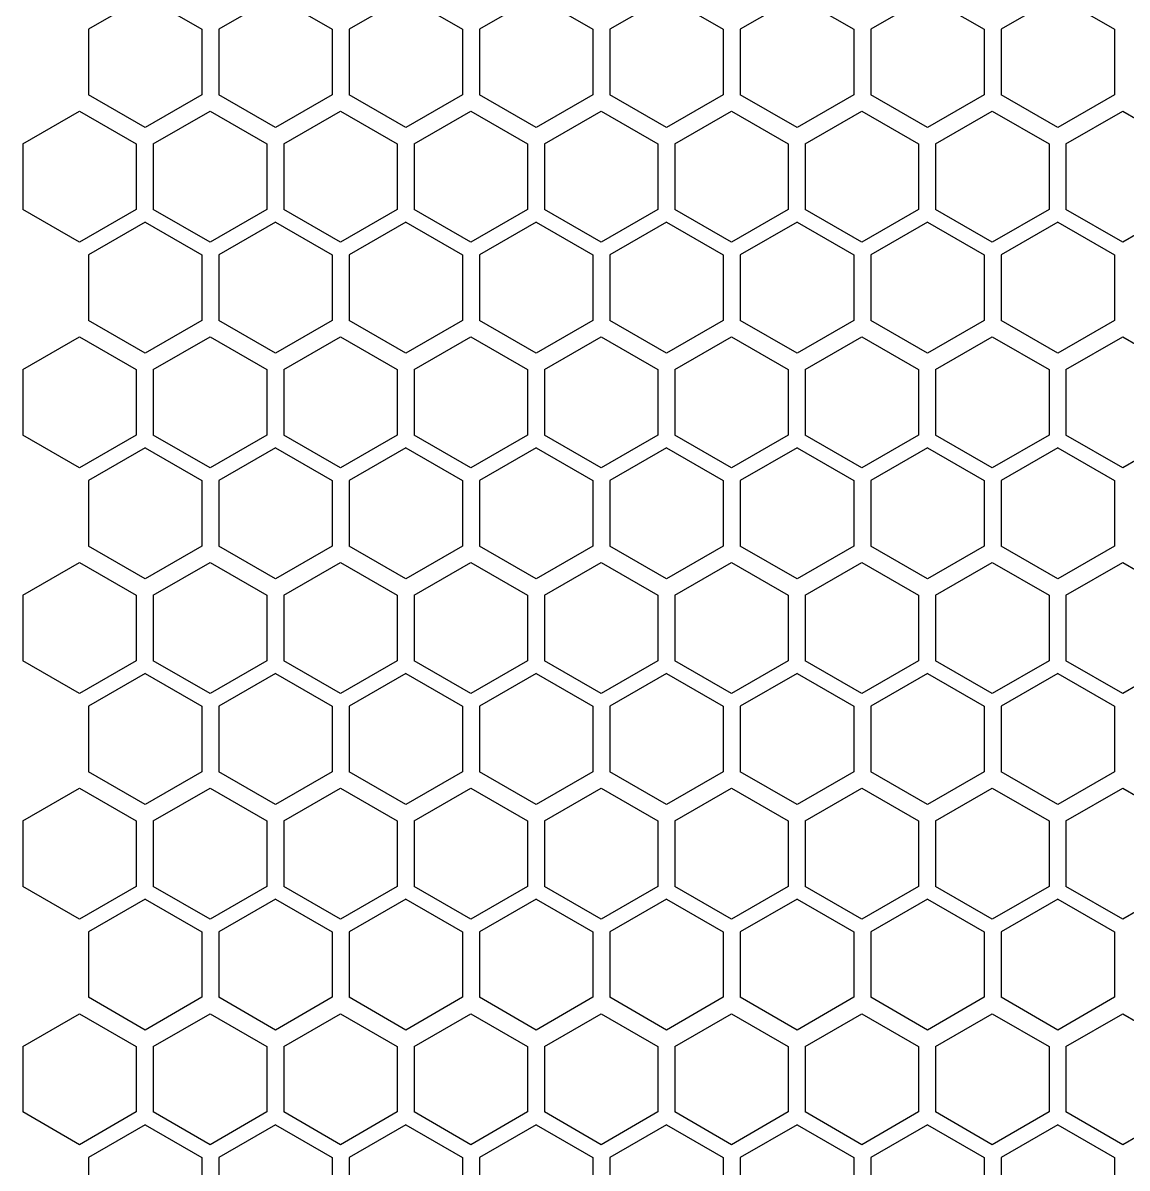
# Model space of a CAD drawing. Header units: millimetres. Extents: x 55614 to 110757, y -66981 to -47484.
# Drawn here: x 63302 to 63379.9, y -50373.5 to -50292.7 of the extents above; entities that cross this region are included whole.
import ezdxf

# ---------------------------------------------------------------- set-up
doc = ezdxf.new("R2010")
doc.units = ezdxf.units.MM
doc.layers.add('4215-0412-2_0', color=7, linetype='Continuous')
doc.layers.add('THICK', color=7, linetype='Continuous', lineweight=0)

# ---------------------------------------------------------------- blocks, each defined once
blk = doc.blocks.new('2-1725')
at = {"layer": '4215-0412-2_0', "color": 7, "linetype": 'Continuous'}
for p, q in [((-17776.177, -71716.916), (-17780.178, -71719.226)), ((-17776.177, -71716.916), (-17772.176, -71719.226)), ((-17766.977, -71716.916), (-17770.978, -71719.226)), ((-17766.977, -71716.916), (-17762.976, -71719.226)), ((-17757.777, -71716.916), (-17761.778, -71719.226)), ((-17757.777, -71716.916), (-17753.776, -71719.226)), ((-17748.577, -71716.916), (-17752.578, -71719.226)), ((-17748.577, -71716.916), (-17744.576, -71719.226)), ((-17739.377, -71716.916), (-17743.378, -71719.226)), ((-17739.377, -71716.916), (-17735.376, -71719.226)), ((-17730.177, -71716.916), (-17734.178, -71719.226)), ((-17730.177, -71716.916), (-17726.176, -71719.226)), ((-17720.977, -71716.916), (-17724.978, -71719.226)), ((-17720.977, -71716.916), (-17716.976, -71719.226)), ((-17711.777, -71716.916), (-17715.778, -71719.226)), ((-17711.777, -71716.916), (-17707.776, -71719.226)), ((-17780.178, -71719.226), (-17780.178, -71723.846)), ((-17772.176, -71719.226), (-17772.176, -71723.846)), ((-17770.978, -71719.226), (-17770.978, -71723.846)), ((-17762.976, -71719.226), (-17762.976, -71723.846)), ((-17761.778, -71719.226), (-17761.778, -71723.846)), ((-17753.776, -71719.226), (-17753.776, -71723.846)), ((-17752.578, -71719.226), (-17752.578, -71723.846)), ((-17744.576, -71719.226), (-17744.576, -71723.846)), ((-17743.378, -71719.226), (-17743.378, -71723.846)), ((-17735.376, -71719.226), (-17735.376, -71723.846)), ((-17734.178, -71719.226), (-17734.178, -71723.846)), ((-17726.176, -71719.226), (-17726.176, -71723.846)), ((-17724.978, -71719.226), (-17724.978, -71723.846)), ((-17716.976, -71719.226), (-17716.976, -71723.846)), ((-17715.778, -71719.226), (-17715.778, -71723.846)), ((-17707.776, -71719.226), (-17707.776, -71723.846)), ((-17776.177, -71726.156), (-17780.178, -71723.846)), ((-17772.176, -71723.846), (-17776.177, -71726.156)), ((-17766.977, -71726.156), (-17770.978, -71723.846)), ((-17762.976, -71723.846), (-17766.977, -71726.156)), ((-17757.777, -71726.156), (-17761.778, -71723.846)), ((-17753.776, -71723.846), (-17757.777, -71726.156)), ((-17748.577, -71726.156), (-17752.578, -71723.846)), ((-17744.576, -71723.846), (-17748.577, -71726.156)), ((-17739.377, -71726.156), (-17743.378, -71723.846)), ((-17735.376, -71723.846), (-17739.377, -71726.156)), ((-17730.177, -71726.156), (-17734.178, -71723.846)), ((-17726.176, -71723.846), (-17730.177, -71726.156)), ((-17720.977, -71726.156), (-17724.978, -71723.846)), ((-17716.976, -71723.846), (-17720.977, -71726.156)), ((-17711.777, -71726.156), (-17715.778, -71723.846)), ((-17707.776, -71723.846), (-17711.777, -71726.156)), ((-17784.797, -71727.321), (-17780.796, -71725.011)), ((-17780.796, -71725.011), (-17776.795, -71727.321)), ((-17775.597, -71727.321), (-17771.596, -71725.011)), ((-17771.596, -71725.011), (-17767.595, -71727.321)), ((-17766.397, -71727.321), (-17762.396, -71725.011)), ((-17762.396, -71725.011), (-17758.395, -71727.321)), ((-17757.197, -71727.321), (-17753.196, -71725.011)), ((-17753.196, -71725.011), (-17749.195, -71727.321)), ((-17747.997, -71727.321), (-17743.996, -71725.011)), ((-17743.996, -71725.011), (-17739.995, -71727.321)), ((-17738.797, -71727.321), (-17734.796, -71725.011)), ((-17734.796, -71725.011), (-17730.795, -71727.321)), ((-17729.597, -71727.321), (-17725.596, -71725.011)), ((-17725.596, -71725.011), (-17721.595, -71727.321)), ((-17720.397, -71727.321), (-17716.396, -71725.011)), ((-17716.396, -71725.011), (-17712.395, -71727.321)), ((-17711.197, -71727.321), (-17707.196, -71725.011)), ((-17707.196, -71725.011), (-17703.195, -71727.321)), ((-17784.797, -71727.321), (-17784.797, -71731.941)), ((-17776.795, -71727.321), (-17776.795, -71731.941)), ((-17775.597, -71727.321), (-17775.597, -71731.941)), ((-17767.595, -71727.321), (-17767.595, -71731.941)), ((-17766.397, -71727.321), (-17766.397, -71731.941)), ((-17758.395, -71727.321), (-17758.395, -71731.941)), ((-17757.197, -71727.321), (-17757.197, -71731.941)), ((-17749.195, -71727.321), (-17749.195, -71731.941)), ((-17747.997, -71727.321), (-17747.997, -71731.941)), ((-17739.995, -71727.321), (-17739.995, -71731.941)), ((-17738.797, -71727.321), (-17738.797, -71731.941)), ((-17730.795, -71727.321), (-17730.795, -71731.941)), ((-17729.597, -71727.321), (-17729.597, -71731.941)), ((-17721.595, -71727.321), (-17721.595, -71731.941)), ((-17720.397, -71727.321), (-17720.397, -71731.941)), ((-17712.395, -71727.321), (-17712.395, -71731.941)), ((-17711.197, -71727.321), (-17711.197, -71731.941)), ((-17780.796, -71734.251), (-17784.797, -71731.941)), ((-17776.795, -71731.941), (-17780.796, -71734.251)), ((-17771.596, -71734.251), (-17775.597, -71731.941)), ((-17767.595, -71731.941), (-17771.596, -71734.251)), ((-17762.396, -71734.251), (-17766.397, -71731.941)), ((-17758.395, -71731.941), (-17762.396, -71734.251)), ((-17753.196, -71734.251), (-17757.197, -71731.941)), ((-17749.195, -71731.941), (-17753.196, -71734.251)), ((-17743.996, -71734.251), (-17747.997, -71731.941)), ((-17739.995, -71731.941), (-17743.996, -71734.251)), ((-17734.796, -71734.251), (-17738.797, -71731.941)), ((-17730.795, -71731.941), (-17734.796, -71734.251)), ((-17725.596, -71734.251), (-17729.597, -71731.941)), ((-17721.595, -71731.941), (-17725.596, -71734.251)), ((-17716.396, -71734.251), (-17720.397, -71731.941)), ((-17712.395, -71731.941), (-17716.396, -71734.251)), ((-17707.196, -71734.251), (-17711.197, -71731.941)), ((-17703.195, -71731.941), (-17707.196, -71734.251)), ((-17776.177, -71732.846), (-17780.178, -71735.156)), ((-17776.177, -71732.846), (-17772.176, -71735.156)), ((-17766.977, -71732.846), (-17770.978, -71735.156)), ((-17766.977, -71732.846), (-17762.976, -71735.156)), ((-17757.777, -71732.846), (-17761.778, -71735.156)), ((-17757.777, -71732.846), (-17753.776, -71735.156)), ((-17748.577, -71732.846), (-17752.578, -71735.156)), ((-17748.577, -71732.846), (-17744.576, -71735.156)), ((-17739.377, -71732.846), (-17743.378, -71735.156)), ((-17739.377, -71732.846), (-17735.376, -71735.156)), ((-17730.177, -71732.846), (-17734.178, -71735.156)), ((-17730.177, -71732.846), (-17726.176, -71735.156)), ((-17720.977, -71732.846), (-17724.978, -71735.156)), ((-17720.977, -71732.846), (-17716.976, -71735.156)), ((-17711.777, -71732.846), (-17715.778, -71735.156)), ((-17711.777, -71732.846), (-17707.776, -71735.156)), ((-17780.178, -71735.156), (-17780.178, -71739.776)), ((-17772.176, -71735.156), (-17772.176, -71739.776)), ((-17770.978, -71735.156), (-17770.978, -71739.776)), ((-17762.976, -71735.156), (-17762.976, -71739.776)), ((-17761.778, -71735.156), (-17761.778, -71739.776)), ((-17753.776, -71735.156), (-17753.776, -71739.776)), ((-17752.578, -71735.156), (-17752.578, -71739.776)), ((-17744.576, -71735.156), (-17744.576, -71739.776)), ((-17743.378, -71735.156), (-17743.378, -71739.776)), ((-17735.376, -71735.156), (-17735.376, -71739.776)), ((-17734.178, -71735.156), (-17734.178, -71739.776)), ((-17726.176, -71735.156), (-17726.176, -71739.776)), ((-17724.978, -71735.156), (-17724.978, -71739.776)), ((-17716.976, -71735.156), (-17716.976, -71739.776)), ((-17715.778, -71735.156), (-17715.778, -71739.776)), ((-17707.776, -71735.156), (-17707.776, -71739.776)), ((-17776.177, -71742.086), (-17780.178, -71739.776)), ((-17772.176, -71739.776), (-17776.177, -71742.086)), ((-17766.977, -71742.086), (-17770.978, -71739.776)), ((-17762.976, -71739.776), (-17766.977, -71742.086)), ((-17757.777, -71742.086), (-17761.778, -71739.776)), ((-17753.776, -71739.776), (-17757.777, -71742.086)), ((-17748.577, -71742.086), (-17752.578, -71739.776)), ((-17744.576, -71739.776), (-17748.577, -71742.086)), ((-17739.377, -71742.086), (-17743.378, -71739.776)), ((-17735.376, -71739.776), (-17739.377, -71742.086)), ((-17730.177, -71742.086), (-17734.178, -71739.776)), ((-17726.176, -71739.776), (-17730.177, -71742.086)), ((-17720.977, -71742.086), (-17724.978, -71739.776)), ((-17716.976, -71739.776), (-17720.977, -71742.086)), ((-17711.777, -71742.086), (-17715.778, -71739.776)), ((-17707.776, -71739.776), (-17711.777, -71742.086)), ((-17784.797, -71743.251), (-17780.796, -71740.941)), ((-17780.796, -71740.941), (-17776.795, -71743.251)), ((-17775.597, -71743.251), (-17771.596, -71740.941)), ((-17771.596, -71740.941), (-17767.595, -71743.251)), ((-17766.397, -71743.251), (-17762.396, -71740.941)), ((-17762.396, -71740.941), (-17758.395, -71743.251)), ((-17757.197, -71743.251), (-17753.196, -71740.941)), ((-17753.196, -71740.941), (-17749.195, -71743.251)), ((-17747.997, -71743.251), (-17743.996, -71740.941)), ((-17743.996, -71740.941), (-17739.995, -71743.251)), ((-17738.797, -71743.251), (-17734.796, -71740.941)), ((-17734.796, -71740.941), (-17730.795, -71743.251)), ((-17729.597, -71743.251), (-17725.596, -71740.941)), ((-17725.596, -71740.941), (-17721.595, -71743.251)), ((-17720.397, -71743.251), (-17716.396, -71740.941)), ((-17716.396, -71740.941), (-17712.395, -71743.251)), ((-17711.197, -71743.251), (-17707.196, -71740.941)), ((-17707.196, -71740.941), (-17703.195, -71743.251)), ((-17784.797, -71743.251), (-17784.797, -71747.871)), ((-17776.795, -71743.251), (-17776.795, -71747.871)), ((-17775.597, -71743.251), (-17775.597, -71747.871)), ((-17767.595, -71743.251), (-17767.595, -71747.871)), ((-17766.397, -71743.251), (-17766.397, -71747.871)), ((-17758.395, -71743.251), (-17758.395, -71747.871)), ((-17757.197, -71743.251), (-17757.197, -71747.871)), ((-17749.195, -71743.251), (-17749.195, -71747.871)), ((-17747.997, -71743.251), (-17747.997, -71747.871)), ((-17739.995, -71743.251), (-17739.995, -71747.871)), ((-17738.797, -71743.251), (-17738.797, -71747.871)), ((-17730.795, -71743.251), (-17730.795, -71747.871)), ((-17729.597, -71743.251), (-17729.597, -71747.871)), ((-17721.595, -71743.251), (-17721.595, -71747.871)), ((-17720.397, -71743.251), (-17720.397, -71747.871)), ((-17712.395, -71743.251), (-17712.395, -71747.871)), ((-17711.197, -71743.251), (-17711.197, -71747.871)), ((-17780.796, -71750.181), (-17784.797, -71747.871)), ((-17776.795, -71747.871), (-17780.796, -71750.181)), ((-17771.596, -71750.181), (-17775.597, -71747.871)), ((-17767.595, -71747.871), (-17771.596, -71750.181)), ((-17762.396, -71750.181), (-17766.397, -71747.871)), ((-17758.395, -71747.871), (-17762.396, -71750.181)), ((-17753.196, -71750.181), (-17757.197, -71747.871)), ((-17749.195, -71747.871), (-17753.196, -71750.181)), ((-17743.996, -71750.181), (-17747.997, -71747.871)), ((-17739.995, -71747.871), (-17743.996, -71750.181)), ((-17734.796, -71750.181), (-17738.797, -71747.871)), ((-17730.795, -71747.871), (-17734.796, -71750.181)), ((-17725.596, -71750.181), (-17729.597, -71747.871)), ((-17721.595, -71747.871), (-17725.596, -71750.181)), ((-17716.396, -71750.181), (-17720.397, -71747.871)), ((-17712.395, -71747.871), (-17716.396, -71750.181)), ((-17707.196, -71750.181), (-17711.197, -71747.871)), ((-17703.195, -71747.871), (-17707.196, -71750.181)), ((-17776.177, -71748.776), (-17780.178, -71751.086)), ((-17776.177, -71748.776), (-17772.176, -71751.086)), ((-17766.977, -71748.776), (-17770.978, -71751.086)), ((-17766.977, -71748.776), (-17762.976, -71751.086)), ((-17757.777, -71748.776), (-17761.778, -71751.086)), ((-17757.777, -71748.776), (-17753.776, -71751.086)), ((-17748.577, -71748.776), (-17752.578, -71751.086)), ((-17748.577, -71748.776), (-17744.576, -71751.086)), ((-17739.377, -71748.776), (-17743.378, -71751.086)), ((-17739.377, -71748.776), (-17735.376, -71751.086)), ((-17730.177, -71748.776), (-17734.178, -71751.086)), ((-17730.177, -71748.776), (-17726.176, -71751.086)), ((-17720.977, -71748.776), (-17724.978, -71751.086)), ((-17720.977, -71748.776), (-17716.976, -71751.086)), ((-17711.777, -71748.776), (-17715.778, -71751.086)), ((-17711.777, -71748.776), (-17707.776, -71751.086)), ((-17780.178, -71751.086), (-17780.178, -71755.706)), ((-17772.176, -71751.086), (-17772.176, -71755.706)), ((-17770.978, -71751.086), (-17770.978, -71755.706)), ((-17762.976, -71751.086), (-17762.976, -71755.706)), ((-17761.778, -71751.086), (-17761.778, -71755.706)), ((-17753.776, -71751.086), (-17753.776, -71755.706)), ((-17752.578, -71751.086), (-17752.578, -71755.706)), ((-17744.576, -71751.086), (-17744.576, -71755.706)), ((-17743.378, -71751.086), (-17743.378, -71755.706)), ((-17735.376, -71751.086), (-17735.376, -71755.706)), ((-17734.178, -71751.086), (-17734.178, -71755.706)), ((-17726.176, -71751.086), (-17726.176, -71755.706)), ((-17724.978, -71751.086), (-17724.978, -71755.706)), ((-17716.976, -71751.086), (-17716.976, -71755.706)), ((-17715.778, -71751.086), (-17715.778, -71755.706)), ((-17707.776, -71751.086), (-17707.776, -71755.706)), ((-17776.177, -71758.016), (-17780.178, -71755.706)), ((-17772.176, -71755.706), (-17776.177, -71758.016)), ((-17766.977, -71758.016), (-17770.978, -71755.706)), ((-17762.976, -71755.706), (-17766.977, -71758.016)), ((-17757.777, -71758.016), (-17761.778, -71755.706)), ((-17753.776, -71755.706), (-17757.777, -71758.016)), ((-17748.577, -71758.016), (-17752.578, -71755.706)), ((-17744.576, -71755.706), (-17748.577, -71758.016)), ((-17739.377, -71758.016), (-17743.378, -71755.706)), ((-17735.376, -71755.706), (-17739.377, -71758.016)), ((-17730.177, -71758.016), (-17734.178, -71755.706)), ((-17726.176, -71755.706), (-17730.177, -71758.016)), ((-17720.977, -71758.016), (-17724.978, -71755.706)), ((-17716.976, -71755.706), (-17720.977, -71758.016)), ((-17711.777, -71758.016), (-17715.778, -71755.706)), ((-17707.776, -71755.706), (-17711.777, -71758.016)), ((-17784.797, -71759.181), (-17780.796, -71756.871)), ((-17780.796, -71756.871), (-17776.795, -71759.181)), ((-17775.597, -71759.181), (-17771.596, -71756.871)), ((-17771.596, -71756.871), (-17767.595, -71759.181)), ((-17766.397, -71759.181), (-17762.396, -71756.871)), ((-17762.396, -71756.871), (-17758.395, -71759.181)), ((-17757.197, -71759.181), (-17753.196, -71756.871)), ((-17753.196, -71756.871), (-17749.195, -71759.181)), ((-17747.997, -71759.181), (-17743.996, -71756.871)), ((-17743.996, -71756.871), (-17739.995, -71759.181)), ((-17738.797, -71759.181), (-17734.796, -71756.871)), ((-17734.796, -71756.871), (-17730.795, -71759.181)), ((-17729.597, -71759.181), (-17725.596, -71756.871)), ((-17725.596, -71756.871), (-17721.595, -71759.181)), ((-17720.397, -71759.181), (-17716.396, -71756.871)), ((-17716.396, -71756.871), (-17712.395, -71759.181)), ((-17711.197, -71759.181), (-17707.196, -71756.871)), ((-17707.196, -71756.871), (-17703.195, -71759.181)), ((-17784.797, -71759.181), (-17784.797, -71763.801)), ((-17776.795, -71759.181), (-17776.795, -71763.801)), ((-17775.597, -71759.181), (-17775.597, -71763.801)), ((-17767.595, -71759.181), (-17767.595, -71763.801)), ((-17766.397, -71759.181), (-17766.397, -71763.801)), ((-17758.395, -71759.181), (-17758.395, -71763.801)), ((-17757.197, -71759.181), (-17757.197, -71763.801)), ((-17749.195, -71759.181), (-17749.195, -71763.801)), ((-17747.997, -71759.181), (-17747.997, -71763.801)), ((-17739.995, -71759.181), (-17739.995, -71763.801)), ((-17738.797, -71759.181), (-17738.797, -71763.801)), ((-17730.795, -71759.181), (-17730.795, -71763.801)), ((-17729.597, -71759.181), (-17729.597, -71763.801)), ((-17721.595, -71759.181), (-17721.595, -71763.801)), ((-17720.397, -71759.181), (-17720.397, -71763.801)), ((-17712.395, -71759.181), (-17712.395, -71763.801)), ((-17711.197, -71759.181), (-17711.197, -71763.801)), ((-17780.796, -71766.111), (-17784.797, -71763.801)), ((-17776.795, -71763.801), (-17780.796, -71766.111)), ((-17771.596, -71766.111), (-17775.597, -71763.801)), ((-17767.595, -71763.801), (-17771.596, -71766.111)), ((-17762.396, -71766.111), (-17766.397, -71763.801)), ((-17758.395, -71763.801), (-17762.396, -71766.111)), ((-17753.196, -71766.111), (-17757.197, -71763.801)), ((-17749.195, -71763.801), (-17753.196, -71766.111)), ((-17743.996, -71766.111), (-17747.997, -71763.801)), ((-17739.995, -71763.801), (-17743.996, -71766.111)), ((-17734.796, -71766.111), (-17738.797, -71763.801)), ((-17730.795, -71763.801), (-17734.796, -71766.111)), ((-17725.596, -71766.111), (-17729.597, -71763.801)), ((-17721.595, -71763.801), (-17725.596, -71766.111)), ((-17716.396, -71766.111), (-17720.397, -71763.801)), ((-17712.395, -71763.801), (-17716.396, -71766.111)), ((-17707.196, -71766.111), (-17711.197, -71763.801)), ((-17703.195, -71763.801), (-17707.196, -71766.111)), ((-17776.177, -71764.706), (-17780.178, -71767.016)), ((-17776.177, -71764.706), (-17772.176, -71767.016)), ((-17766.977, -71764.706), (-17770.978, -71767.016)), ((-17766.977, -71764.706), (-17762.976, -71767.016)), ((-17757.777, -71764.706), (-17761.778, -71767.016)), ((-17757.777, -71764.706), (-17753.776, -71767.016)), ((-17748.577, -71764.706), (-17752.578, -71767.016)), ((-17748.577, -71764.706), (-17744.576, -71767.016)), ((-17739.377, -71764.706), (-17743.378, -71767.016)), ((-17739.377, -71764.706), (-17735.376, -71767.016)), ((-17730.177, -71764.706), (-17734.178, -71767.016)), ((-17730.177, -71764.706), (-17726.176, -71767.016)), ((-17720.977, -71764.706), (-17724.978, -71767.016)), ((-17720.977, -71764.706), (-17716.976, -71767.016)), ((-17711.777, -71764.706), (-17715.778, -71767.016)), ((-17711.777, -71764.706), (-17707.776, -71767.016)), ((-17780.178, -71767.016), (-17780.178, -71771.636)), ((-17772.176, -71767.016), (-17772.176, -71771.636)), ((-17770.978, -71767.016), (-17770.978, -71771.636)), ((-17762.976, -71767.016), (-17762.976, -71771.636)), ((-17761.778, -71767.016), (-17761.778, -71771.636)), ((-17753.776, -71767.016), (-17753.776, -71771.636)), ((-17752.578, -71767.016), (-17752.578, -71771.636)), ((-17744.576, -71767.016), (-17744.576, -71771.636)), ((-17743.378, -71767.016), (-17743.378, -71771.636)), ((-17735.376, -71767.016), (-17735.376, -71771.636)), ((-17734.178, -71767.016), (-17734.178, -71771.636)), ((-17726.176, -71767.016), (-17726.176, -71771.636)), ((-17724.978, -71767.016), (-17724.978, -71771.636)), ((-17716.976, -71767.016), (-17716.976, -71771.636)), ((-17715.778, -71767.016), (-17715.778, -71771.636)), ((-17707.776, -71767.016), (-17707.776, -71771.636)), ((-17776.177, -71773.946), (-17780.178, -71771.636)), ((-17772.176, -71771.636), (-17776.177, -71773.946)), ((-17766.977, -71773.946), (-17770.978, -71771.636)), ((-17762.976, -71771.636), (-17766.977, -71773.946)), ((-17757.777, -71773.946), (-17761.778, -71771.636)), ((-17753.776, -71771.636), (-17757.777, -71773.946)), ((-17748.577, -71773.946), (-17752.578, -71771.636)), ((-17744.576, -71771.636), (-17748.577, -71773.946)), ((-17739.377, -71773.946), (-17743.378, -71771.636)), ((-17735.376, -71771.636), (-17739.377, -71773.946)), ((-17730.177, -71773.946), (-17734.178, -71771.636)), ((-17726.176, -71771.636), (-17730.177, -71773.946)), ((-17720.977, -71773.946), (-17724.978, -71771.636)), ((-17716.976, -71771.636), (-17720.977, -71773.946)), ((-17711.777, -71773.946), (-17715.778, -71771.636)), ((-17707.776, -71771.636), (-17711.777, -71773.946)), ((-17784.797, -71775.111), (-17780.796, -71772.801)), ((-17780.796, -71772.801), (-17776.795, -71775.111)), ((-17775.597, -71775.111), (-17771.596, -71772.801)), ((-17771.596, -71772.801), (-17767.595, -71775.111)), ((-17766.397, -71775.111), (-17762.396, -71772.801)), ((-17762.396, -71772.801), (-17758.395, -71775.111)), ((-17757.197, -71775.111), (-17753.196, -71772.801)), ((-17753.196, -71772.801), (-17749.195, -71775.111)), ((-17747.997, -71775.111), (-17743.996, -71772.801)), ((-17743.996, -71772.801), (-17739.995, -71775.111)), ((-17738.797, -71775.111), (-17734.796, -71772.801)), ((-17734.796, -71772.801), (-17730.795, -71775.111)), ((-17729.597, -71775.111), (-17725.596, -71772.801)), ((-17725.596, -71772.801), (-17721.595, -71775.111)), ((-17720.397, -71775.111), (-17716.396, -71772.801)), ((-17716.396, -71772.801), (-17712.395, -71775.111)), ((-17711.197, -71775.111), (-17707.196, -71772.801)), ((-17707.196, -71772.801), (-17703.195, -71775.111)), ((-17784.797, -71775.111), (-17784.797, -71779.731)), ((-17776.795, -71775.111), (-17776.795, -71779.731)), ((-17775.597, -71775.111), (-17775.597, -71779.731)), ((-17767.595, -71775.111), (-17767.595, -71779.731)), ((-17766.397, -71775.111), (-17766.397, -71779.731)), ((-17758.395, -71775.111), (-17758.395, -71779.731)), ((-17757.197, -71775.111), (-17757.197, -71779.731)), ((-17749.195, -71775.111), (-17749.195, -71779.731)), ((-17747.997, -71775.111), (-17747.997, -71779.731)), ((-17739.995, -71775.111), (-17739.995, -71779.731)), ((-17738.797, -71775.111), (-17738.797, -71779.731)), ((-17730.795, -71775.111), (-17730.795, -71779.731)), ((-17729.597, -71775.111), (-17729.597, -71779.731)), ((-17721.595, -71775.111), (-17721.595, -71779.731)), ((-17720.397, -71775.111), (-17720.397, -71779.731)), ((-17712.395, -71775.111), (-17712.395, -71779.731)), ((-17711.197, -71775.111), (-17711.197, -71779.731)), ((-17780.796, -71782.041), (-17784.797, -71779.731)), ((-17776.795, -71779.731), (-17780.796, -71782.041)), ((-17771.596, -71782.041), (-17775.597, -71779.731)), ((-17767.595, -71779.731), (-17771.596, -71782.041)), ((-17762.396, -71782.041), (-17766.397, -71779.731)), ((-17758.395, -71779.731), (-17762.396, -71782.041)), ((-17753.196, -71782.041), (-17757.197, -71779.731)), ((-17749.195, -71779.731), (-17753.196, -71782.041)), ((-17743.996, -71782.041), (-17747.997, -71779.731)), ((-17739.995, -71779.731), (-17743.996, -71782.041)), ((-17734.796, -71782.041), (-17738.797, -71779.731)), ((-17730.795, -71779.731), (-17734.796, -71782.041)), ((-17725.596, -71782.041), (-17729.597, -71779.731)), ((-17721.595, -71779.731), (-17725.596, -71782.041)), ((-17716.396, -71782.041), (-17720.397, -71779.731)), ((-17712.395, -71779.731), (-17716.396, -71782.041)), ((-17707.196, -71782.041), (-17711.197, -71779.731)), ((-17703.195, -71779.731), (-17707.196, -71782.041)), ((-17776.177, -71780.636), (-17780.178, -71782.946)), ((-17776.177, -71780.636), (-17772.176, -71782.946)), ((-17766.977, -71780.636), (-17770.978, -71782.946)), ((-17766.977, -71780.636), (-17762.976, -71782.946)), ((-17757.777, -71780.636), (-17761.778, -71782.946)), ((-17757.777, -71780.636), (-17753.776, -71782.946)), ((-17748.577, -71780.636), (-17752.578, -71782.946)), ((-17748.577, -71780.636), (-17744.576, -71782.946)), ((-17739.377, -71780.636), (-17743.378, -71782.946)), ((-17739.377, -71780.636), (-17735.376, -71782.946)), ((-17730.177, -71780.636), (-17734.178, -71782.946)), ((-17730.177, -71780.636), (-17726.176, -71782.946)), ((-17720.977, -71780.636), (-17724.978, -71782.946)), ((-17720.977, -71780.636), (-17716.976, -71782.946)), ((-17711.777, -71780.636), (-17715.778, -71782.946)), ((-17711.777, -71780.636), (-17707.776, -71782.946)), ((-17780.178, -71782.946), (-17780.178, -71787.566)), ((-17772.176, -71782.946), (-17772.176, -71787.566)), ((-17770.978, -71782.946), (-17770.978, -71787.566)), ((-17762.976, -71782.946), (-17762.976, -71787.566)), ((-17761.778, -71782.946), (-17761.778, -71787.566)), ((-17753.776, -71782.946), (-17753.776, -71787.566)), ((-17752.578, -71782.946), (-17752.578, -71787.566)), ((-17744.576, -71782.946), (-17744.576, -71787.566)), ((-17743.378, -71782.946), (-17743.378, -71787.566)), ((-17735.376, -71782.946), (-17735.376, -71787.566)), ((-17734.178, -71782.946), (-17734.178, -71787.566)), ((-17726.176, -71782.946), (-17726.176, -71787.566)), ((-17724.978, -71782.946), (-17724.978, -71787.566)), ((-17716.976, -71782.946), (-17716.976, -71787.566)), ((-17715.778, -71782.946), (-17715.778, -71787.566)), ((-17707.776, -71782.946), (-17707.776, -71787.566)), ((-17776.177, -71789.876), (-17780.178, -71787.566)), ((-17772.176, -71787.566), (-17776.177, -71789.876)), ((-17766.977, -71789.876), (-17770.978, -71787.566)), ((-17762.976, -71787.566), (-17766.977, -71789.876)), ((-17757.777, -71789.876), (-17761.778, -71787.566)), ((-17753.776, -71787.566), (-17757.777, -71789.876)), ((-17748.577, -71789.876), (-17752.578, -71787.566)), ((-17744.576, -71787.566), (-17748.577, -71789.876)), ((-17739.377, -71789.876), (-17743.378, -71787.566)), ((-17735.376, -71787.566), (-17739.377, -71789.876)), ((-17730.177, -71789.876), (-17734.178, -71787.566)), ((-17726.176, -71787.566), (-17730.177, -71789.876)), ((-17720.977, -71789.876), (-17724.978, -71787.566)), ((-17716.976, -71787.566), (-17720.977, -71789.876)), ((-17711.777, -71789.876), (-17715.778, -71787.566)), ((-17707.776, -71787.566), (-17711.777, -71789.876)), ((-17784.797, -71791.041), (-17780.796, -71788.731)), ((-17780.796, -71788.731), (-17776.795, -71791.041)), ((-17775.597, -71791.041), (-17771.596, -71788.731)), ((-17771.596, -71788.731), (-17767.595, -71791.041)), ((-17766.397, -71791.041), (-17762.396, -71788.731)), ((-17762.396, -71788.731), (-17758.395, -71791.041)), ((-17757.197, -71791.041), (-17753.196, -71788.731)), ((-17753.196, -71788.731), (-17749.195, -71791.041)), ((-17747.997, -71791.041), (-17743.996, -71788.731)), ((-17743.996, -71788.731), (-17739.995, -71791.041)), ((-17738.797, -71791.041), (-17734.796, -71788.731)), ((-17734.796, -71788.731), (-17730.795, -71791.041)), ((-17729.597, -71791.041), (-17725.596, -71788.731)), ((-17725.596, -71788.731), (-17721.595, -71791.041)), ((-17720.397, -71791.041), (-17716.396, -71788.731)), ((-17716.396, -71788.731), (-17712.395, -71791.041)), ((-17711.197, -71791.041), (-17707.196, -71788.731)), ((-17707.196, -71788.731), (-17703.195, -71791.041)), ((-17784.797, -71791.041), (-17784.797, -71795.661)), ((-17776.795, -71791.041), (-17776.795, -71795.661)), ((-17775.597, -71791.041), (-17775.597, -71795.661)), ((-17767.595, -71791.041), (-17767.595, -71795.661)), ((-17766.397, -71791.041), (-17766.397, -71795.661)), ((-17758.395, -71791.041), (-17758.395, -71795.661)), ((-17757.197, -71791.041), (-17757.197, -71795.661)), ((-17749.195, -71791.041), (-17749.195, -71795.661)), ((-17747.997, -71791.041), (-17747.997, -71795.661)), ((-17739.995, -71791.041), (-17739.995, -71795.661)), ((-17738.797, -71791.041), (-17738.797, -71795.661)), ((-17730.795, -71791.041), (-17730.795, -71795.661)), ((-17729.597, -71791.041), (-17729.597, -71795.661)), ((-17721.595, -71791.041), (-17721.595, -71795.661)), ((-17720.397, -71791.041), (-17720.397, -71795.661)), ((-17712.395, -71791.041), (-17712.395, -71795.661)), ((-17711.197, -71791.041), (-17711.197, -71795.661)), ((-17780.796, -71797.971), (-17784.797, -71795.661)), ((-17776.795, -71795.661), (-17780.796, -71797.971)), ((-17771.596, -71797.971), (-17775.597, -71795.661)), ((-17767.595, -71795.661), (-17771.596, -71797.971)), ((-17762.396, -71797.971), (-17766.397, -71795.661)), ((-17758.395, -71795.661), (-17762.396, -71797.971)), ((-17753.196, -71797.971), (-17757.197, -71795.661)), ((-17749.195, -71795.661), (-17753.196, -71797.971)), ((-17743.996, -71797.971), (-17747.997, -71795.661)), ((-17739.995, -71795.661), (-17743.996, -71797.971)), ((-17734.796, -71797.971), (-17738.797, -71795.661)), ((-17730.795, -71795.661), (-17734.796, -71797.971)), ((-17725.596, -71797.971), (-17729.597, -71795.661)), ((-17721.595, -71795.661), (-17725.596, -71797.971)), ((-17716.396, -71797.971), (-17720.397, -71795.661)), ((-17712.395, -71795.661), (-17716.396, -71797.971)), ((-17707.196, -71797.971), (-17711.197, -71795.661)), ((-17703.195, -71795.661), (-17707.196, -71797.971)), ((-17776.177, -71796.566), (-17780.178, -71798.876)), ((-17776.177, -71796.566), (-17772.176, -71798.876)), ((-17766.977, -71796.566), (-17770.978, -71798.876)), ((-17766.977, -71796.566), (-17762.976, -71798.876)), ((-17757.777, -71796.566), (-17761.778, -71798.876)), ((-17757.777, -71796.566), (-17753.776, -71798.876)), ((-17748.577, -71796.566), (-17752.578, -71798.876)), ((-17748.577, -71796.566), (-17744.576, -71798.876)), ((-17739.377, -71796.566), (-17743.378, -71798.876)), ((-17739.377, -71796.566), (-17735.376, -71798.876)), ((-17730.177, -71796.566), (-17734.178, -71798.876)), ((-17730.177, -71796.566), (-17726.176, -71798.876)), ((-17720.977, -71796.566), (-17724.978, -71798.876)), ((-17720.977, -71796.566), (-17716.976, -71798.876)), ((-17711.777, -71796.566), (-17715.778, -71798.876)), ((-17711.777, -71796.566), (-17707.776, -71798.876)), ((-17780.178, -71798.876), (-17780.178, -71803.496)), ((-17772.176, -71798.876), (-17772.176, -71803.496)), ((-17770.978, -71798.876), (-17770.978, -71803.496)), ((-17762.976, -71798.876), (-17762.976, -71803.496)), ((-17761.778, -71798.876), (-17761.778, -71803.496)), ((-17753.776, -71798.876), (-17753.776, -71803.496)), ((-17752.578, -71798.876), (-17752.578, -71803.496)), ((-17744.576, -71798.876), (-17744.576, -71803.496)), ((-17743.378, -71798.876), (-17743.378, -71803.496)), ((-17735.376, -71798.876), (-17735.376, -71803.496)), ((-17734.178, -71798.876), (-17734.178, -71803.496)), ((-17726.176, -71798.876), (-17726.176, -71803.496)), ((-17724.978, -71798.876), (-17724.978, -71803.496)), ((-17716.976, -71798.876), (-17716.976, -71803.496)), ((-17715.778, -71798.876), (-17715.778, -71803.496)), ((-17707.776, -71798.876), (-17707.776, -71803.496))]:
    blk.add_line(p, q, dxfattribs=at)

msp = doc.modelspace()

# ---------------------------------------------------------------- block references
at = {"layer": 'THICK', "lineweight": -3}
msp.add_blockref('2-1725', (81086.76, 21426.09), dxfattribs=at)

doc.saveas('drawing.dxf')
